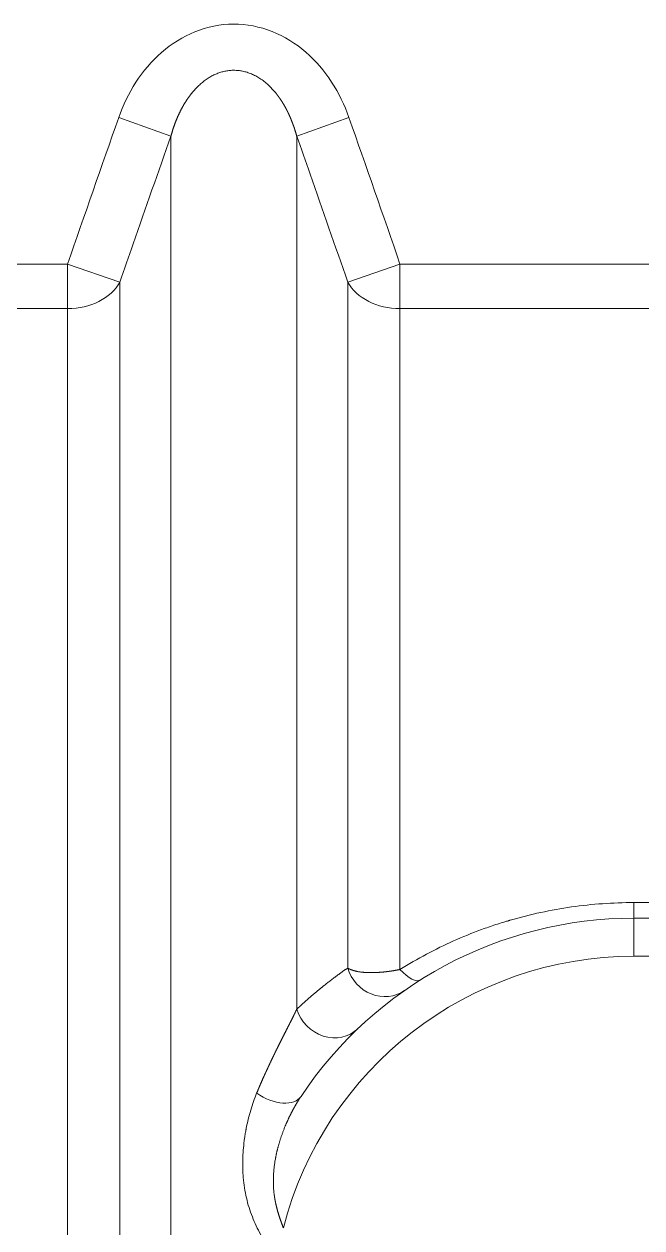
# Model space of a CAD drawing. Header units: millimetres. Extents: x 4664 to 8864, y -38 to 2932.
# Drawn here: x 7954.48 to 7968.59, y 2249.11 to 2276.62 of the extents above; entities that cross this region are included whole.
import ezdxf

# ---------------------------------------------------------------- set-up
doc = ezdxf.new("R2010")
doc.units = ezdxf.units.MM

msp = doc.modelspace()

# ---------------------------------------------------------------- linework, layer by layer
at = {"lineweight": 5}
for p, q in [((7957.833, 2274.057), (7956.639, 2274.478)), ((7960.706, 2274.057), (7961.901, 2274.478)), ((7957.833, 2222.134), (7957.833, 2274.057)), ((7960.706, 2254.108), (7960.706, 2274.057)), ((7955.473, 2271.134), (7944.417, 2271.134)), ((7956.668, 2270.722), (7955.473, 2271.134)), ((7955.473, 2234.135), (7955.473, 2271.134)), ((7961.871, 2270.722), (7963.066, 2271.134)), ((7974.122, 2271.134), (7963.066, 2271.134)), ((7963.066, 2271.134), (7963.066, 2255.018)), ((7956.668, 2270.722), (7956.668, 2234.352)), ((7961.871, 2255.051), (7961.871, 2270.722)), ((7944.417, 2270.114), (7955.473, 2270.114)), ((7963.066, 2270.114), (7974.122, 2270.114)), ((7968.411, 2256.546), (7968.777, 2256.546)), ((7968.411, 2256.546), (7968.411, 2255.319)), ((7968.411, 2256.19), (7968.777, 2256.19)), ((7968.777, 2255.319), (7968.411, 2255.319))]:
    msp.add_line(p, q, dxfattribs=at)
for radius, end in [(9.141, 146.3104), (8.271, 165.5415)]:
    msp.add_arc((7968.411, 2247.049), radius, 90, end, dxfattribs=at)
for centre, major_axis, ratio, start_param, end_param in [((7955.473, 2271.134), (1.306, 0), 0.780444, 4.712389, 5.867354), ((7963.066, 2271.134), (1.306, 0), 0.780444, 3.557424, 4.712389), ((7962.668, 2255.25), (0.499, -0.713), 0.935093, 4.367499, 6.283185), ((7963.066, 2255.514), (-0.465, 0.736), 0.347154, 2.073518, 3.141593), ((7961.503, 2254.295), (0.601, -0.63), 0.921263, 4.21658, 6.283185), ((7960.081, 2252.602), (0.724, -0.483), 0.577181, 4.697886, 6.283185)]:
    msp.add_ellipse(centre, major_axis=major_axis, ratio=ratio, start_param=start_param, end_param=end_param, dxfattribs=at)
for points, knots in [([(7956.639, 2274.478), (7956.739, 2274.763), (7956.869, 2275.033), (7957.195, 2275.537), (7957.393, 2275.77), (7957.845, 2276.164), (7958.105, 2276.329), (7958.659, 2276.551), (7958.962, 2276.613), (7959.561, 2276.615), (7959.865, 2276.556), (7960.424, 2276.334), (7960.685, 2276.171), (7961.141, 2275.777), (7961.339, 2275.544), (7961.667, 2275.039), (7961.8, 2274.764), (7961.901, 2274.478)], [0, 0, 0, 0, 0.125, 0.125, 0.25, 0.25, 0.375, 0.375, 0.5, 0.5, 0.625, 0.625, 0.75, 0.75, 0.875, 0.875, 1, 1, 1, 1]), ([(7960.706, 2274.057), (7960.705, 2274.06), (7960.704, 2274.066), (7960.702, 2274.074), (7960.699, 2274.083), (7960.697, 2274.091), (7960.694, 2274.1), (7960.692, 2274.108), (7960.689, 2274.117), (7960.687, 2274.125), (7960.685, 2274.134), (7960.682, 2274.142), (7960.68, 2274.15), (7960.677, 2274.159), (7960.674, 2274.167), (7960.672, 2274.175), (7960.669, 2274.183), (7960.667, 2274.192), (7960.664, 2274.2), (7960.661, 2274.208), (7960.659, 2274.216), (7960.656, 2274.224), (7960.654, 2274.233), (7960.651, 2274.241), (7960.648, 2274.249), (7960.645, 2274.257), (7960.643, 2274.265), (7960.64, 2274.273), (7960.637, 2274.281), (7960.634, 2274.289), (7960.632, 2274.296), (7960.629, 2274.304), (7960.626, 2274.312), (7960.623, 2274.32), (7960.62, 2274.328), (7960.617, 2274.336), (7960.615, 2274.343), (7960.612, 2274.351), (7960.609, 2274.359), (7960.606, 2274.366), (7960.603, 2274.374), (7960.6, 2274.382), (7960.597, 2274.389), (7960.594, 2274.397), (7960.591, 2274.404), (7960.588, 2274.412), (7960.585, 2274.419), (7960.582, 2274.427), (7960.579, 2274.434), (7960.576, 2274.442), (7960.573, 2274.449), (7960.57, 2274.457), (7960.567, 2274.464), (7960.564, 2274.471), (7960.56, 2274.478), (7960.557, 2274.486), (7960.554, 2274.493), (7960.551, 2274.5), (7960.548, 2274.507), (7960.545, 2274.515), (7960.541, 2274.522), (7960.538, 2274.529), (7960.535, 2274.536), (7960.532, 2274.543), (7960.529, 2274.55), (7960.525, 2274.557), (7960.522, 2274.564), (7960.519, 2274.571), (7960.516, 2274.578), (7960.512, 2274.585), (7960.509, 2274.592), (7960.506, 2274.598), (7960.502, 2274.605), (7960.499, 2274.612), (7960.496, 2274.619), (7960.492, 2274.625), (7960.489, 2274.632), (7960.486, 2274.639), (7960.482, 2274.645), (7960.479, 2274.652), (7960.475, 2274.659), (7960.472, 2274.665), (7960.468, 2274.672), (7960.465, 2274.678), (7960.462, 2274.685), (7960.458, 2274.691), (7960.455, 2274.698), (7960.451, 2274.704), (7960.448, 2274.711), (7960.444, 2274.717), (7960.441, 2274.723), (7960.437, 2274.73), (7960.434, 2274.736), (7960.43, 2274.742), (7960.427, 2274.748), (7960.423, 2274.755), (7960.419, 2274.761), (7960.416, 2274.767), (7960.412, 2274.773), (7960.409, 2274.779), (7960.405, 2274.785), (7960.401, 2274.791), (7960.398, 2274.797), (7960.394, 2274.803), (7960.391, 2274.809), (7960.387, 2274.815), (7960.383, 2274.821), (7960.38, 2274.827), (7960.376, 2274.833), (7960.372, 2274.839), (7960.369, 2274.845), (7960.365, 2274.85), (7960.361, 2274.856), (7960.358, 2274.862), (7960.354, 2274.867), (7960.35, 2274.873), (7960.346, 2274.879), (7960.343, 2274.884), (7960.339, 2274.89), (7960.335, 2274.896), (7960.331, 2274.901), (7960.328, 2274.907), (7960.324, 2274.912), (7960.32, 2274.918), (7960.316, 2274.923), (7960.313, 2274.928), (7960.309, 2274.934), (7960.305, 2274.939), (7960.301, 2274.945), (7960.297, 2274.95), (7960.294, 2274.955), (7960.29, 2274.96), (7960.286, 2274.966), (7960.282, 2274.971), (7960.278, 2274.976), (7960.274, 2274.981), (7960.27, 2274.986), (7960.267, 2274.991), (7960.263, 2274.996), (7960.259, 2275.001), (7960.255, 2275.006), (7960.251, 2275.011), (7960.247, 2275.016), (7960.243, 2275.021), (7960.239, 2275.026), (7960.236, 2275.031), (7960.232, 2275.036), (7960.202, 2275.073), (7960.144, 2275.139), (7960.055, 2275.227), (7959.963, 2275.305), (7959.868, 2275.373), (7959.771, 2275.431), (7959.672, 2275.478), (7959.572, 2275.514), (7959.472, 2275.541), (7959.371, 2275.556), (7959.273, 2275.561), (7959.178, 2275.557), (7959.086, 2275.544), (7958.994, 2275.522), (7958.903, 2275.492), (7958.812, 2275.453), (7958.723, 2275.405), (7958.636, 2275.349), (7958.55, 2275.284), (7958.467, 2275.21), (7958.386, 2275.128), (7958.332, 2275.066), (7958.302, 2275.029), (7958.295, 2275.019), (7958.287, 2275.01), (7958.28, 2275), (7958.272, 2274.99), (7958.265, 2274.98), (7958.257, 2274.97), (7958.25, 2274.96), (7958.242, 2274.95), (7958.235, 2274.94), (7958.228, 2274.929), (7958.22, 2274.919), (7958.213, 2274.908), (7958.206, 2274.897), (7958.198, 2274.887), (7958.191, 2274.876), (7958.184, 2274.865), (7958.177, 2274.854), (7958.17, 2274.842), (7958.162, 2274.831), (7958.155, 2274.82), (7958.148, 2274.808), (7958.141, 2274.797), (7958.134, 2274.785), (7958.127, 2274.773), (7958.12, 2274.761), (7958.113, 2274.749), (7958.107, 2274.737), (7958.1, 2274.725), (7958.093, 2274.712), (7958.086, 2274.7), (7958.079, 2274.688), (7958.073, 2274.675), (7958.066, 2274.662), (7958.059, 2274.649), (7958.053, 2274.637), (7958.046, 2274.624), (7958.04, 2274.61), (7958.033, 2274.597), (7958.027, 2274.584), (7958.021, 2274.571), (7958.014, 2274.557), (7958.008, 2274.543), (7958.002, 2274.53), (7957.995, 2274.516), (7957.989, 2274.502), (7957.983, 2274.488), (7957.977, 2274.474), (7957.971, 2274.46), (7957.965, 2274.446), (7957.959, 2274.431), (7957.953, 2274.417), (7957.948, 2274.402), (7957.942, 2274.387), (7957.936, 2274.373), (7957.93, 2274.358), (7957.925, 2274.343), (7957.919, 2274.328), (7957.914, 2274.313), (7957.908, 2274.297), (7957.903, 2274.282), (7957.897, 2274.266), (7957.892, 2274.251), (7957.887, 2274.235), (7957.882, 2274.22), (7957.877, 2274.204), (7957.872, 2274.188), (7957.867, 2274.172), (7957.862, 2274.156), (7957.857, 2274.139), (7957.852, 2274.123), (7957.847, 2274.107), (7957.842, 2274.09), (7957.838, 2274.074), (7957.835, 2274.063), (7957.833, 2274.057)], [0, 0, 0, 0, 0.002039, 0.004073, 0.006102, 0.008127, 0.010147, 0.012163, 0.014174, 0.016181, 0.018183, 0.020181, 0.022174, 0.024162, 0.026146, 0.028125, 0.0301, 0.03207, 0.034036, 0.035997, 0.037953, 0.039905, 0.041852, 0.043795, 0.045733, 0.047667, 0.049596, 0.051521, 0.053441, 0.055357, 0.057268, 0.059174, 0.061076, 0.062974, 0.064867, 0.066755, 0.068639, 0.070518, 0.072393, 0.074263, 0.076129, 0.07799, 0.079847, 0.081699, 0.083547, 0.08539, 0.087229, 0.089063, 0.090893, 0.092718, 0.094539, 0.096355, 0.098167, 0.099974, 0.101777, 0.103575, 0.105369, 0.107158, 0.108943, 0.110723, 0.112499, 0.11427, 0.116037, 0.1178, 0.119558, 0.121311, 0.12306, 0.124805, 0.126545, 0.128281, 0.130012, 0.131739, 0.133461, 0.135179, 0.136892, 0.138601, 0.140306, 0.142006, 0.143702, 0.145393, 0.14708, 0.148763, 0.150441, 0.152114, 0.153784, 0.155449, 0.157109, 0.158765, 0.160417, 0.162064, 0.163707, 0.165345, 0.16698, 0.168609, 0.170235, 0.171856, 0.173472, 0.175085, 0.176693, 0.178296, 0.179895, 0.18149, 0.183081, 0.184667, 0.186249, 0.187826, 0.189399, 0.190968, 0.192533, 0.194093, 0.195649, 0.197201, 0.198748, 0.200291, 0.20183, 0.203364, 0.204894, 0.20642, 0.207942, 0.209459, 0.210972, 0.212481, 0.213985, 0.215485, 0.216982, 0.218473, 0.219961, 0.221444, 0.222923, 0.224398, 0.225869, 0.227335, 0.228797, 0.230255, 0.231709, 0.233159, 0.234604, 0.236045, 0.237482, 0.238915, 0.240344, 0.241769, 0.243189, 0.244605, 0.246018, 0.247426, 0.248829, 0.250229, 0.279528, 0.307612, 0.334557, 0.360447, 0.385382, 0.40947, 0.432836, 0.455616, 0.477954, 0.500009, 0.520088, 0.540394, 0.561045, 0.582154, 0.603826, 0.626159, 0.64924, 0.673149, 0.697957, 0.723726, 0.750512, 0.753234, 0.755971, 0.758723, 0.761492, 0.764276, 0.767076, 0.769891, 0.772722, 0.77557, 0.778433, 0.781312, 0.784207, 0.787118, 0.790045, 0.792989, 0.795948, 0.798924, 0.801915, 0.804923, 0.807948, 0.810988, 0.814045, 0.817118, 0.820208, 0.823313, 0.826436, 0.829575, 0.83273, 0.835902, 0.83909, 0.842295, 0.845516, 0.848754, 0.852009, 0.85528, 0.858568, 0.861873, 0.865195, 0.868533, 0.871888, 0.875259, 0.878648, 0.882053, 0.885475, 0.888914, 0.89237, 0.895843, 0.899333, 0.902839, 0.906363, 0.909903, 0.913461, 0.917035, 0.920627, 0.924235, 0.927861, 0.931504, 0.935163, 0.93884, 0.942534, 0.946245, 0.949973, 0.953718, 0.95748, 0.96126, 0.965056, 0.96887, 0.972701, 0.976549, 0.980415, 0.984297, 0.988197, 0.992114, 0.996048, 1, 1, 1, 1]), ([(7957.833, 2274.057), (7957.543, 2273.236), (7957.255, 2272.414), (7956.869, 2271.302), (7956.768, 2271.012), (7956.668, 2270.722)], [0, 0, 0, 0, 0.739335, 0.739335, 1, 1, 1, 1]), ([(7961.871, 2270.722), (7961.587, 2271.545), (7961.301, 2272.367), (7960.91, 2273.478), (7960.808, 2273.767), (7960.706, 2274.057)], [0, 0, 0, 0, 0.739335, 0.739335, 1, 1, 1, 1]), ([(7963.066, 2255.018), (7963.264, 2255.142), (7963.666, 2255.374), (7964.286, 2255.677), (7964.712, 2255.849), (7965.036, 2255.968), (7965.199, 2256.024), (7965.391, 2256.086), (7965.488, 2256.115), (7965.536, 2256.129), (7965.561, 2256.137), (7965.573, 2256.14), (7965.579, 2256.142), (7965.582, 2256.143), (7965.583, 2256.143), (7965.584, 2256.143), (7965.585, 2256.144), (7965.585, 2256.144), (7965.585, 2256.144), (7965.816, 2256.211), (7966.281, 2256.328), (7966.984, 2256.454), (7967.694, 2256.529), (7968.171, 2256.546), (7968.411, 2256.546)], [0, 0, 0, 0, 0.125, 0.25, 0.375, 0.375, 0.4375, 0.46875, 0.484375, 0.492187, 0.496094, 0.498047, 0.499023, 0.499512, 0.499756, 0.499878, 0.499939, 0.499939, 0.5, 0.5, 0.625, 0.75, 0.875, 1, 1, 1, 1]), ([(7960.706, 2254.108), (7960.709, 2254.111), (7960.715, 2254.117), (7960.724, 2254.125), (7960.734, 2254.134), (7960.743, 2254.142), (7960.752, 2254.151), (7960.761, 2254.159), (7960.77, 2254.168), (7960.78, 2254.177), (7960.789, 2254.185), (7960.798, 2254.194), (7960.808, 2254.202), (7960.817, 2254.211), (7960.826, 2254.22), (7960.836, 2254.228), (7960.845, 2254.237), (7960.855, 2254.246), (7960.865, 2254.254), (7960.874, 2254.263), (7960.884, 2254.272), (7960.893, 2254.28), (7960.903, 2254.289), (7960.913, 2254.298), (7960.923, 2254.306), (7960.932, 2254.315), (7960.942, 2254.324), (7960.952, 2254.332), (7960.962, 2254.341), (7960.972, 2254.35), (7960.982, 2254.359), (7960.992, 2254.367), (7961.002, 2254.376), (7961.012, 2254.385), (7961.022, 2254.393), (7961.032, 2254.402), (7961.042, 2254.411), (7961.052, 2254.42), (7961.063, 2254.428), (7961.073, 2254.437), (7961.083, 2254.446), (7961.093, 2254.455), (7961.104, 2254.463), (7961.114, 2254.472), (7961.125, 2254.481), (7961.135, 2254.49), (7961.145, 2254.499), (7961.156, 2254.507), (7961.166, 2254.516), (7961.177, 2254.525), (7961.188, 2254.534), (7961.198, 2254.542), (7961.209, 2254.551), (7961.22, 2254.56), (7961.23, 2254.569), (7961.241, 2254.578), (7961.252, 2254.586), (7961.263, 2254.595), (7961.274, 2254.604), (7961.304, 2254.628), (7961.354, 2254.669), (7961.426, 2254.725), (7961.5, 2254.782), (7961.557, 2254.825), (7961.594, 2254.852), (7961.612, 2254.865), (7961.629, 2254.879), (7961.648, 2254.892), (7961.666, 2254.905), (7961.685, 2254.919), (7961.704, 2254.933), (7961.724, 2254.947), (7961.744, 2254.961), (7961.764, 2254.976), (7961.785, 2254.991), (7961.806, 2255.006), (7961.828, 2255.021), (7961.849, 2255.036), (7961.864, 2255.046), (7961.871, 2255.051)], [0, 0, 0, 0, 0.007899, 0.015824, 0.023774, 0.03175, 0.039751, 0.047777, 0.055829, 0.063907, 0.07201, 0.080138, 0.088292, 0.096472, 0.104676, 0.112906, 0.121162, 0.129443, 0.137749, 0.14608, 0.154437, 0.162819, 0.171227, 0.17966, 0.188118, 0.196601, 0.20511, 0.213644, 0.222203, 0.230788, 0.239397, 0.248032, 0.256692, 0.265378, 0.274088, 0.282824, 0.291585, 0.300371, 0.309182, 0.318018, 0.32688, 0.335766, 0.344678, 0.353614, 0.362576, 0.371563, 0.380575, 0.389612, 0.398674, 0.407761, 0.416872, 0.426009, 0.435171, 0.444358, 0.45357, 0.462807, 0.472069, 0.481355, 0.490667, 0.500003, 0.559038, 0.620383, 0.684029, 0.749969, 0.764493, 0.779324, 0.794463, 0.809909, 0.825662, 0.841721, 0.858086, 0.874757, 0.891734, 0.909017, 0.926604, 0.944497, 0.962694, 0.981195, 1, 1, 1, 1]), ([(7961.871, 2255.051), (7961.872, 2255.051), (7961.874, 2255.05), (7961.876, 2255.048), (7961.878, 2255.047), (7961.88, 2255.046), (7961.883, 2255.044), (7961.885, 2255.043), (7961.888, 2255.042), (7961.89, 2255.04), (7961.893, 2255.039), (7961.895, 2255.038), (7961.898, 2255.036), (7961.9, 2255.035), (7961.903, 2255.033), (7961.906, 2255.032), (7961.908, 2255.031), (7961.911, 2255.029), (7961.914, 2255.028), (7961.917, 2255.027), (7961.92, 2255.025), (7961.923, 2255.024), (7961.926, 2255.023), (7961.929, 2255.021), (7961.932, 2255.02), (7961.935, 2255.019), (7961.938, 2255.017), (7961.941, 2255.016), (7961.944, 2255.015), (7961.948, 2255.013), (7961.951, 2255.012), (7961.954, 2255.011), (7961.958, 2255.01), (7961.961, 2255.008), (7961.965, 2255.007), (7961.968, 2255.006), (7961.972, 2255.004), (7961.976, 2255.003), (7961.979, 2255.002), (7961.983, 2255.001), (7961.987, 2254.999), (7961.991, 2254.998), (7961.995, 2254.997), (7961.999, 2254.996), (7962.003, 2254.994), (7962.007, 2254.993), (7962.011, 2254.992), (7962.015, 2254.991), (7962.019, 2254.99), (7962.024, 2254.988), (7962.028, 2254.987), (7962.032, 2254.986), (7962.037, 2254.985), (7962.041, 2254.984), (7962.046, 2254.983), (7962.05, 2254.982), (7962.055, 2254.98), (7962.06, 2254.979), (7962.065, 2254.978), (7962.076, 2254.976), (7962.094, 2254.972), (7962.119, 2254.967), (7962.146, 2254.963), (7962.173, 2254.959), (7962.2, 2254.956), (7962.229, 2254.953), (7962.258, 2254.95), (7962.288, 2254.948), (7962.318, 2254.947), (7962.343, 2254.946), (7962.36, 2254.946), (7962.371, 2254.946), (7962.382, 2254.946), (7962.393, 2254.945), (7962.404, 2254.945), (7962.415, 2254.945), (7962.426, 2254.946), (7962.438, 2254.946), (7962.449, 2254.946), (7962.46, 2254.946), (7962.471, 2254.946), (7962.482, 2254.947), (7962.493, 2254.947), (7962.504, 2254.947), (7962.516, 2254.948), (7962.527, 2254.948), (7962.538, 2254.949), (7962.549, 2254.949), (7962.56, 2254.95), (7962.572, 2254.951), (7962.583, 2254.951), (7962.594, 2254.952), (7962.605, 2254.953), (7962.616, 2254.954), (7962.628, 2254.955), (7962.639, 2254.955), (7962.65, 2254.956), (7962.661, 2254.957), (7962.672, 2254.958), (7962.683, 2254.959), (7962.695, 2254.961), (7962.706, 2254.962), (7962.717, 2254.963), (7962.728, 2254.964), (7962.739, 2254.965), (7962.75, 2254.967), (7962.761, 2254.968), (7962.772, 2254.969), (7962.783, 2254.971), (7962.794, 2254.972), (7962.805, 2254.974), (7962.816, 2254.975), (7962.826, 2254.976), (7962.837, 2254.978), (7962.848, 2254.98), (7962.859, 2254.981), (7962.869, 2254.983), (7962.88, 2254.984), (7962.891, 2254.986), (7962.901, 2254.988), (7962.912, 2254.99), (7962.923, 2254.991), (7962.933, 2254.993), (7962.944, 2254.995), (7962.954, 2254.997), (7962.964, 2254.999), (7962.975, 2255.001), (7962.985, 2255.002), (7962.995, 2255.004), (7963.006, 2255.006), (7963.016, 2255.008), (7963.026, 2255.01), (7963.036, 2255.012), (7963.046, 2255.014), (7963.056, 2255.016), (7963.063, 2255.018), (7963.066, 2255.018)], [0, 0, 0, 0, 0.003585, 0.007195, 0.01083, 0.014489, 0.018173, 0.021882, 0.025616, 0.029375, 0.033158, 0.036967, 0.0408, 0.044657, 0.04854, 0.052448, 0.05638, 0.060337, 0.064319, 0.068326, 0.072357, 0.076414, 0.080495, 0.084601, 0.088732, 0.092887, 0.097068, 0.101273, 0.105503, 0.109758, 0.114038, 0.118342, 0.122671, 0.127026, 0.131405, 0.135808, 0.140237, 0.14469, 0.149169, 0.153672, 0.1582, 0.162752, 0.16733, 0.171932, 0.176559, 0.181211, 0.185888, 0.19059, 0.195316, 0.200067, 0.204843, 0.209644, 0.21447, 0.219321, 0.224196, 0.229096, 0.234021, 0.238971, 0.243946, 0.248945, 0.273994, 0.299047, 0.324102, 0.34916, 0.374221, 0.399285, 0.424352, 0.449421, 0.474494, 0.49957, 0.508273, 0.516941, 0.525574, 0.534172, 0.542736, 0.551265, 0.559759, 0.568219, 0.576643, 0.585033, 0.593389, 0.60171, 0.609996, 0.618247, 0.626464, 0.634647, 0.642794, 0.650907, 0.658986, 0.66703, 0.67504, 0.683015, 0.690955, 0.698861, 0.706733, 0.71457, 0.722373, 0.730141, 0.737875, 0.745575, 0.75324, 0.760871, 0.768467, 0.776029, 0.783557, 0.791051, 0.79851, 0.805935, 0.813326, 0.820682, 0.828005, 0.835293, 0.842547, 0.849767, 0.856952, 0.864104, 0.871221, 0.878305, 0.885354, 0.892369, 0.899351, 0.906298, 0.913211, 0.920091, 0.926936, 0.933747, 0.940525, 0.947268, 0.953978, 0.960654, 0.967296, 0.973904, 0.980479, 0.98702, 0.993527, 1, 1, 1, 1]), ([(7959.791, 2252.191), (7959.793, 2252.195), (7959.796, 2252.202), (7959.801, 2252.213), (7959.805, 2252.224), (7959.81, 2252.236), (7959.815, 2252.247), (7959.819, 2252.258), (7959.824, 2252.269), (7959.829, 2252.28), (7959.833, 2252.291), (7959.838, 2252.302), (7959.843, 2252.313), (7959.847, 2252.323), (7959.852, 2252.334), (7959.857, 2252.345), (7959.861, 2252.356), (7959.866, 2252.367), (7959.871, 2252.378), (7959.875, 2252.388), (7959.88, 2252.399), (7959.885, 2252.41), (7959.889, 2252.421), (7959.894, 2252.431), (7959.899, 2252.442), (7959.903, 2252.453), (7959.908, 2252.463), (7959.913, 2252.474), (7959.917, 2252.484), (7959.922, 2252.495), (7959.926, 2252.506), (7959.931, 2252.516), (7959.936, 2252.527), (7959.94, 2252.537), (7959.945, 2252.548), (7959.95, 2252.558), (7959.954, 2252.568), (7959.959, 2252.579), (7959.964, 2252.589), (7959.968, 2252.599), (7959.973, 2252.61), (7959.978, 2252.62), (7959.982, 2252.63), (7959.987, 2252.641), (7959.992, 2252.651), (7959.996, 2252.661), (7960.001, 2252.671), (7960.006, 2252.681), (7960.01, 2252.692), (7960.015, 2252.702), (7960.019, 2252.712), (7960.024, 2252.722), (7960.029, 2252.732), (7960.033, 2252.742), (7960.038, 2252.752), (7960.043, 2252.762), (7960.047, 2252.772), (7960.052, 2252.782), (7960.056, 2252.792), (7960.061, 2252.802), (7960.066, 2252.812), (7960.07, 2252.821), (7960.075, 2252.831), (7960.08, 2252.841), (7960.084, 2252.851), (7960.089, 2252.861), (7960.093, 2252.87), (7960.098, 2252.88), (7960.102, 2252.89), (7960.107, 2252.899), (7960.112, 2252.909), (7960.116, 2252.919), (7960.121, 2252.928), (7960.125, 2252.938), (7960.13, 2252.948), (7960.134, 2252.957), (7960.139, 2252.967), (7960.144, 2252.976), (7960.148, 2252.986), (7960.153, 2252.995), (7960.157, 2253.004), (7960.162, 2253.014), (7960.166, 2253.023), (7960.171, 2253.033), (7960.175, 2253.042), (7960.18, 2253.051), (7960.184, 2253.06), (7960.189, 2253.07), (7960.193, 2253.079), (7960.198, 2253.088), (7960.202, 2253.097), (7960.207, 2253.107), (7960.211, 2253.116), (7960.216, 2253.125), (7960.22, 2253.134), (7960.224, 2253.143), (7960.229, 2253.152), (7960.233, 2253.161), (7960.238, 2253.17), (7960.242, 2253.179), (7960.247, 2253.188), (7960.251, 2253.197), (7960.255, 2253.206), (7960.26, 2253.215), (7960.264, 2253.224), (7960.269, 2253.232), (7960.273, 2253.241), (7960.277, 2253.25), (7960.283, 2253.261), (7960.289, 2253.273), (7960.296, 2253.288), (7960.303, 2253.302), (7960.31, 2253.316), (7960.317, 2253.33), (7960.324, 2253.344), (7960.331, 2253.358), (7960.338, 2253.372), (7960.345, 2253.385), (7960.352, 2253.399), (7960.358, 2253.413), (7960.365, 2253.426), (7960.372, 2253.44), (7960.379, 2253.453), (7960.385, 2253.466), (7960.392, 2253.479), (7960.399, 2253.492), (7960.405, 2253.505), (7960.412, 2253.518), (7960.418, 2253.531), (7960.425, 2253.544), (7960.431, 2253.556), (7960.437, 2253.569), (7960.444, 2253.581), (7960.45, 2253.593), (7960.456, 2253.606), (7960.462, 2253.618), (7960.468, 2253.63), (7960.475, 2253.642), (7960.481, 2253.654), (7960.487, 2253.666), (7960.493, 2253.678), (7960.499, 2253.689), (7960.504, 2253.701), (7960.51, 2253.713), (7960.516, 2253.724), (7960.522, 2253.735), (7960.528, 2253.747), (7960.533, 2253.758), (7960.539, 2253.769), (7960.544, 2253.78), (7960.55, 2253.791), (7960.556, 2253.802), (7960.561, 2253.813), (7960.566, 2253.823), (7960.572, 2253.834), (7960.577, 2253.845), (7960.582, 2253.855), (7960.588, 2253.866), (7960.593, 2253.876), (7960.598, 2253.886), (7960.603, 2253.896), (7960.608, 2253.906), (7960.613, 2253.916), (7960.618, 2253.926), (7960.623, 2253.936), (7960.628, 2253.946), (7960.632, 2253.956), (7960.637, 2253.965), (7960.642, 2253.975), (7960.647, 2253.984), (7960.651, 2253.993), (7960.656, 2254.003), (7960.66, 2254.012), (7960.665, 2254.021), (7960.669, 2254.03), (7960.673, 2254.039), (7960.678, 2254.048), (7960.682, 2254.057), (7960.686, 2254.066), (7960.69, 2254.074), (7960.694, 2254.083), (7960.698, 2254.091), (7960.702, 2254.1), (7960.705, 2254.105), (7960.706, 2254.108)], [0, 0, 0, 0, 0.004824, 0.009645, 0.014462, 0.019277, 0.024088, 0.028896, 0.033701, 0.038503, 0.043302, 0.048097, 0.05289, 0.057679, 0.062465, 0.067248, 0.072028, 0.076804, 0.081578, 0.086348, 0.091115, 0.09588, 0.100641, 0.105398, 0.110153, 0.114905, 0.119653, 0.124398, 0.129141, 0.13388, 0.138616, 0.143348, 0.148078, 0.152805, 0.157528, 0.162249, 0.166966, 0.17168, 0.176391, 0.181099, 0.185804, 0.190506, 0.195205, 0.199901, 0.204593, 0.209283, 0.213969, 0.218652, 0.223333, 0.22801, 0.232684, 0.237355, 0.242023, 0.246688, 0.25135, 0.256008, 0.260664, 0.265317, 0.269966, 0.274613, 0.279256, 0.283897, 0.288534, 0.293169, 0.2978, 0.302428, 0.307054, 0.311676, 0.316295, 0.320911, 0.325524, 0.330134, 0.334742, 0.339346, 0.343947, 0.348545, 0.35314, 0.357732, 0.362321, 0.366907, 0.37149, 0.37607, 0.380647, 0.385221, 0.389792, 0.39436, 0.398925, 0.403487, 0.408046, 0.412603, 0.417156, 0.421706, 0.426253, 0.430797, 0.435339, 0.439877, 0.444412, 0.448945, 0.453474, 0.458001, 0.462524, 0.467045, 0.471562, 0.476077, 0.480589, 0.485098, 0.489604, 0.494107, 0.498607, 0.506016, 0.513406, 0.520775, 0.528125, 0.535454, 0.542764, 0.550053, 0.557323, 0.564573, 0.571803, 0.579013, 0.586203, 0.593373, 0.600524, 0.607654, 0.614765, 0.621856, 0.628928, 0.635979, 0.643011, 0.650023, 0.657016, 0.663989, 0.670942, 0.677875, 0.684789, 0.691684, 0.698558, 0.705414, 0.712249, 0.719065, 0.725862, 0.732639, 0.739397, 0.746135, 0.752854, 0.759554, 0.766234, 0.772895, 0.779536, 0.786158, 0.792761, 0.799345, 0.805909, 0.812454, 0.81898, 0.825487, 0.831975, 0.838444, 0.844893, 0.851323, 0.857735, 0.864127, 0.8705, 0.876855, 0.88319, 0.889507, 0.895804, 0.902083, 0.908343, 0.914584, 0.920807, 0.92701, 0.933195, 0.939361, 0.945508, 0.951637, 0.957747, 0.963839, 0.969912, 0.975967, 0.982003, 0.98802, 0.994019, 1, 1, 1, 1]), ([(7959.998, 2248.762), (7959.959, 2248.827), (7959.92, 2248.893), (7959.848, 2249.025), (7959.814, 2249.092), (7959.749, 2249.228), (7959.72, 2249.297), (7959.665, 2249.437), (7959.64, 2249.508), (7959.595, 2249.652), (7959.575, 2249.726), (7959.54, 2249.875), (7959.525, 2249.952), (7959.501, 2250.107), (7959.492, 2250.187), (7959.482, 2250.308), (7959.479, 2250.349), (7959.476, 2250.41), (7959.475, 2250.441), (7959.474, 2250.478), (7959.473, 2250.496), (7959.473, 2250.505), (7959.473, 2250.51), (7959.473, 2250.512), (7959.473, 2250.513), (7959.473, 2250.514), (7959.473, 2250.514), (7959.473, 2250.514), (7959.473, 2250.514), (7959.473, 2250.514), (7959.473, 2250.514), (7959.472, 2250.585), (7959.473, 2250.656), (7959.478, 2250.799), (7959.483, 2250.871), (7959.496, 2251.016), (7959.504, 2251.089), (7959.52, 2251.198), (7959.526, 2251.235), (7959.535, 2251.29), (7959.54, 2251.317), (7959.546, 2251.35), (7959.549, 2251.366), (7959.55, 2251.374), (7959.551, 2251.377), (7959.551, 2251.379), (7959.552, 2251.381), (7959.566, 2251.455), (7959.582, 2251.527), (7959.616, 2251.668), (7959.635, 2251.737), (7959.675, 2251.872), (7959.696, 2251.938), (7959.742, 2252.067), (7959.766, 2252.13), (7959.791, 2252.191)], [0, 0, 0, 0, 0.0625, 0.0625, 0.125, 0.125, 0.1875, 0.1875, 0.25, 0.25, 0.3125, 0.3125, 0.375, 0.375, 0.4375, 0.4375, 0.46875, 0.46875, 0.484375, 0.492188, 0.496094, 0.498047, 0.499023, 0.499512, 0.499756, 0.499878, 0.499939, 0.499969, 0.499985, 0.499985, 0.5, 0.5, 0.5625, 0.5625, 0.625, 0.625, 0.6875, 0.6875, 0.71875, 0.71875, 0.734375, 0.742188, 0.746094, 0.748047, 0.749023, 0.749023, 0.75, 0.75, 0.8125, 0.8125, 0.875, 0.875, 0.9375, 0.9375, 1, 1, 1, 1]), ([(7960.805, 2252.119), (7960.804, 2252.117), (7960.801, 2252.113), (7960.796, 2252.106), (7960.792, 2252.1), (7960.787, 2252.093), (7960.783, 2252.086), (7960.778, 2252.078), (7960.773, 2252.071), (7960.768, 2252.063), (7960.763, 2252.055), (7960.758, 2252.047), (7960.753, 2252.039), (7960.748, 2252.031), (7960.743, 2252.022), (7960.737, 2252.014), (7960.732, 2252.005), (7960.726, 2251.996), (7960.72, 2251.986), (7960.715, 2251.977), (7960.709, 2251.967), (7960.703, 2251.957), (7960.697, 2251.947), (7960.691, 2251.937), (7960.685, 2251.927), (7960.679, 2251.916), (7960.673, 2251.905), (7960.666, 2251.894), (7960.66, 2251.883), (7960.654, 2251.872), (7960.647, 2251.86), (7960.641, 2251.849), (7960.634, 2251.837), (7960.627, 2251.824), (7960.621, 2251.812), (7960.614, 2251.8), (7960.607, 2251.787), (7960.6, 2251.774), (7960.593, 2251.761), (7960.587, 2251.747), (7960.58, 2251.734), (7960.573, 2251.72), (7960.566, 2251.706), (7960.558, 2251.692), (7960.551, 2251.677), (7960.544, 2251.663), (7960.537, 2251.648), (7960.53, 2251.633), (7960.523, 2251.618), (7960.515, 2251.602), (7960.508, 2251.587), (7960.501, 2251.571), (7960.494, 2251.555), (7960.486, 2251.539), (7960.479, 2251.522), (7960.472, 2251.505), (7960.464, 2251.488), (7960.457, 2251.471), (7960.45, 2251.454), (7960.44, 2251.432), (7960.429, 2251.404), (7960.417, 2251.373), (7960.404, 2251.341), (7960.393, 2251.311), (7960.381, 2251.28), (7960.371, 2251.25), (7960.36, 2251.22), (7960.35, 2251.191), (7960.341, 2251.163), (7960.331, 2251.134), (7960.323, 2251.106), (7960.314, 2251.079), (7960.306, 2251.052), (7960.298, 2251.026), (7960.291, 2250.999), (7960.284, 2250.974), (7960.277, 2250.949), (7960.271, 2250.924), (7960.265, 2250.9), (7960.259, 2250.877), (7960.253, 2250.853), (7960.248, 2250.831), (7960.243, 2250.809), (7960.238, 2250.787), (7960.234, 2250.766), (7960.23, 2250.745), (7960.226, 2250.725), (7960.222, 2250.706), (7960.217, 2250.677), (7960.21, 2250.639), (7960.203, 2250.592), (7960.196, 2250.546), (7960.191, 2250.5), (7960.186, 2250.454), (7960.182, 2250.409), (7960.178, 2250.364), (7960.176, 2250.319), (7960.174, 2250.275), (7960.173, 2250.231), (7960.172, 2250.188), (7960.173, 2250.145), (7960.174, 2250.103), (7960.175, 2250.061), (7960.178, 2250.02), (7960.181, 2249.979), (7960.185, 2249.938), (7960.188, 2249.908), (7960.19, 2249.889), (7960.191, 2249.881), (7960.192, 2249.873), (7960.193, 2249.864), (7960.195, 2249.855), (7960.196, 2249.847), (7960.197, 2249.838), (7960.198, 2249.829), (7960.2, 2249.82), (7960.201, 2249.811), (7960.202, 2249.802), (7960.204, 2249.793), (7960.205, 2249.784), (7960.207, 2249.775), (7960.209, 2249.766), (7960.21, 2249.757), (7960.212, 2249.747), (7960.214, 2249.738), (7960.216, 2249.729), (7960.218, 2249.719), (7960.219, 2249.71), (7960.221, 2249.7), (7960.223, 2249.69), (7960.225, 2249.681), (7960.228, 2249.671), (7960.23, 2249.661), (7960.232, 2249.651), (7960.234, 2249.641), (7960.236, 2249.631), (7960.239, 2249.621), (7960.241, 2249.611), (7960.244, 2249.601), (7960.246, 2249.591), (7960.249, 2249.58), (7960.251, 2249.57), (7960.254, 2249.56), (7960.257, 2249.549), (7960.26, 2249.539), (7960.263, 2249.528), (7960.265, 2249.517), (7960.268, 2249.507), (7960.271, 2249.496), (7960.274, 2249.485), (7960.278, 2249.474), (7960.281, 2249.463), (7960.284, 2249.452), (7960.287, 2249.442), (7960.291, 2249.43), (7960.294, 2249.419), (7960.298, 2249.408), (7960.301, 2249.397), (7960.305, 2249.386), (7960.308, 2249.374), (7960.312, 2249.363), (7960.316, 2249.352), (7960.319, 2249.34), (7960.323, 2249.329), (7960.327, 2249.317), (7960.331, 2249.306), (7960.335, 2249.294), (7960.339, 2249.282), (7960.343, 2249.27), (7960.348, 2249.259), (7960.352, 2249.247), (7960.356, 2249.235), (7960.361, 2249.223), (7960.365, 2249.211), (7960.369, 2249.199), (7960.374, 2249.187), (7960.379, 2249.175), (7960.383, 2249.163), (7960.388, 2249.15), (7960.393, 2249.138), (7960.397, 2249.126), (7960.401, 2249.118), (7960.402, 2249.114)], [0, 0, 0, 0, 0.002496, 0.005055, 0.007677, 0.010363, 0.013113, 0.015926, 0.018802, 0.021742, 0.024746, 0.027812, 0.030943, 0.034136, 0.037394, 0.040714, 0.044098, 0.047546, 0.051057, 0.054631, 0.058269, 0.06197, 0.065734, 0.069562, 0.073454, 0.077408, 0.081426, 0.085507, 0.089652, 0.093859, 0.09813, 0.102464, 0.106862, 0.111322, 0.115846, 0.120433, 0.125083, 0.129796, 0.134572, 0.139411, 0.144313, 0.149278, 0.154306, 0.159397, 0.164551, 0.169767, 0.175046, 0.180388, 0.185793, 0.19126, 0.19679, 0.202382, 0.208037, 0.213754, 0.219534, 0.225376, 0.23128, 0.237246, 0.243275, 0.249365, 0.260452, 0.271361, 0.282094, 0.292649, 0.303027, 0.313229, 0.323254, 0.333102, 0.342773, 0.352268, 0.361587, 0.37073, 0.379697, 0.388487, 0.397102, 0.405542, 0.413806, 0.421895, 0.429809, 0.437548, 0.445112, 0.452502, 0.459718, 0.46676, 0.473628, 0.480322, 0.486843, 0.49319, 0.499365, 0.514596, 0.529667, 0.54458, 0.559335, 0.573932, 0.588372, 0.602655, 0.616782, 0.630754, 0.644571, 0.658234, 0.671743, 0.6851, 0.698306, 0.711361, 0.724266, 0.737022, 0.74963, 0.752263, 0.754916, 0.757588, 0.760279, 0.76299, 0.765721, 0.76847, 0.77124, 0.774028, 0.776836, 0.779664, 0.782511, 0.785377, 0.788262, 0.791167, 0.794092, 0.797035, 0.799998, 0.80298, 0.805981, 0.809001, 0.812041, 0.8151, 0.818178, 0.821275, 0.824391, 0.827527, 0.830681, 0.833855, 0.837047, 0.840259, 0.84349, 0.846739, 0.850007, 0.853295, 0.856601, 0.859926, 0.86327, 0.866633, 0.870015, 0.873415, 0.876834, 0.880272, 0.883729, 0.887204, 0.890698, 0.89421, 0.897741, 0.901291, 0.904859, 0.908446, 0.912051, 0.915674, 0.919316, 0.922977, 0.926655, 0.930353, 0.934068, 0.937802, 0.941553, 0.945323, 0.949112, 0.952918, 0.956743, 0.960585, 0.964446, 0.968325, 0.972222, 0.976136, 0.980069, 0.984019, 0.987988, 0.991974, 0.995978, 1, 1, 1, 1])]:
    msp.add_open_spline(points, degree=3, knots=knots, dxfattribs=at)
for points in [[(7955.473, 2271.134), (7955.858, 2272.25), (7956.247, 2273.364), (7956.639, 2274.478)], [(7961.901, 2274.478), (7962.293, 2273.364), (7962.682, 2272.25), (7963.066, 2271.134)]]:
    msp.add_open_spline(points, degree=3, dxfattribs=at)

doc.saveas('drawing.dxf')
